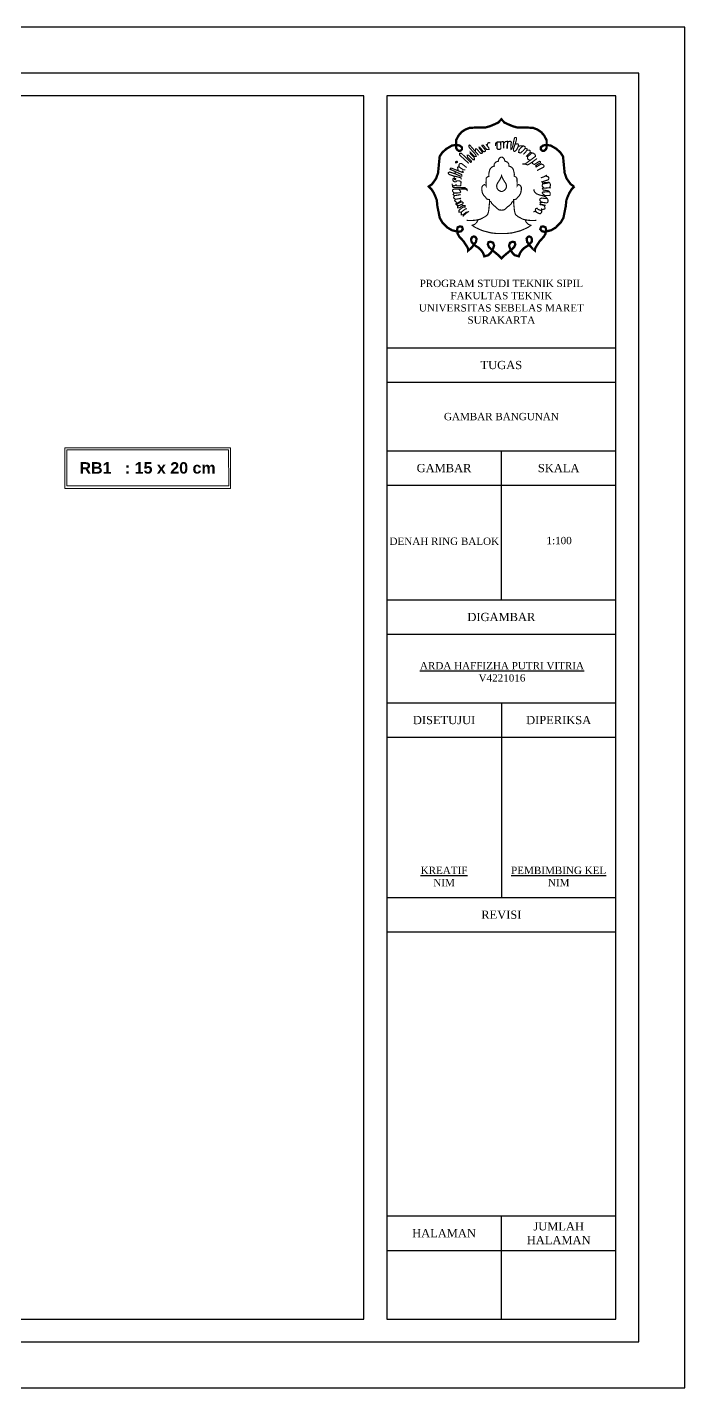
# Model space of a CAD drawing. Header units: millimetres. Extents: x -12161372 to 46643, y -9506984 to 15358.
# Drawn here: x 18631 to 20065, y 866 to 3836 of the extents above; entities that cross this region are included whole.
import ezdxf

# ---------------------------------------------------------------- set-up
doc = ezdxf.new("R2010")
doc.units = ezdxf.units.MM
doc.layers.add('sloof', color=7, linetype='Continuous')
doc.layers.add('teks', color=255, linetype='Continuous', lineweight=5)
doc.styles.get("Standard").update_dxf_attribs({"font": 'arial.ttf'})

msp = doc.modelspace()

# ---------------------------------------------------------------- linework, layer by layer
for p, q in [((19414.829, 3135.864), (19914.829, 3135.864)), ((19414.829, 3060.864), (19914.829, 3060.864)), ((19414.829, 2910.864), (19914.829, 2910.864)), ((19664.829, 2585.864), (19664.829, 2910.864)), ((19414.829, 2835.864), (19914.829, 2835.864)), ((19414.829, 2585.864), (19914.829, 2585.864)), ((19414.829, 2510.864), (19914.829, 2510.864)), ((19414.829, 2360.864), (19914.829, 2360.864)), ((19664.829, 2360.864), (19664.829, 1935.864)), ((19414.829, 2285.864), (19914.829, 2285.864)), ((19414.829, 1935.864), (19914.829, 1935.864)), ((19414.829, 1860.864), (19914.829, 1860.864)), ((19414.829, 1240.864), (19914.829, 1240.864)), ((19664.829, 1015.864), (19664.829, 1240.864)), ((19414.829, 1165.864), (19914.829, 1165.864))]:
    msp.add_line(p, q)
for points in [[(15864.829, 865.864), (20064.829, 865.864), (20064.829, 3835.864), (15864.829, 3835.864)], [(16064.829, 965.864), (19964.829, 965.864), (19964.829, 3735.864), (16064.829, 3735.864)], [(16114.829, 1015.864), (19364.829, 1015.864), (19364.829, 3685.864), (16114.829, 3685.864)], [(19414.829, 1015.864), (19914.829, 1015.864), (19914.829, 3685.864), (19414.829, 3685.864)]]:
    msp.add_lwpolyline(points, close=True)
at = {"color": 0, "lineweight": -3}
for points, const_width in [([(19824.224, 3488.309), (19817.927, 3481.848), (19813.281, 3474.37), (19809.152, 3465.087), (19806.586, 3458.168), (19805.238, 3444.449), (19802.529, 3431.615), (19800.218, 3419.756), (19794.442, 3409.659), (19783.353, 3398.436), (19773.496, 3392.692), (19765.269, 3390.623), (19757.984, 3389.41), (19753.267, 3390.642), (19749.72, 3394.942), (19751.696, 3400.147), (19756.162, 3401.136), (19761.019, 3399.115), (19762.436, 3393.858), (19761.21, 3385.301), (19757.567, 3378.629), (19752.508, 3373.17), (19748.056, 3368.318), (19744.819, 3363.264), (19741.985, 3358.816), (19739.355, 3354.772), (19737.938, 3349.92), (19737.938, 3348.505), (19732.475, 3352.953), (19728.023, 3357.805), (19725.594, 3361.444), (19721.142, 3367.105), (19719.928, 3374.181), (19722.559, 3378.022), (19725.797, 3379.236), (19729.641, 3377.416), (19731.665, 3373.372), (19731.058, 3367.509), (19728.63, 3364.881), (19725.594, 3361.646), (19722.154, 3358.613), (19715.072, 3354.166), (19710.215, 3349.516), (19705.965, 3343.652), (19704.281, 3339.597), (19702.986, 3335.715), (19693.92, 3338.303), (19689.388, 3342.832), (19686.797, 3346.714), (19684.531, 3350.919), (19681.577, 3358.985), (19683.693, 3365.327), (19689.039, 3367.553), (19693.606, 3366.663), (19695.276, 3361.655), (19692.826, 3355.98), (19687.257, 3350.75), (19681.688, 3345.965), (19676.565, 3341.737), (19671.664, 3337.62), (19665.316, 3331.388), (19658.967, 3337.62), (19654.067, 3341.737), (19648.944, 3345.965), (19643.375, 3350.75), (19637.806, 3355.98), (19635.356, 3361.655), (19637.026, 3366.663), (19641.593, 3367.553), (19646.939, 3365.327), (19649.055, 3358.985), (19646.101, 3350.919), (19643.835, 3346.714), (19641.244, 3342.832), (19636.711, 3338.303), (19627.646, 3335.715), (19626.351, 3339.597), (19624.667, 3343.652), (19620.417, 3349.516), (19615.56, 3354.166), (19608.478, 3358.613), (19605.038, 3361.646), (19602.002, 3364.881), (19599.574, 3367.509), (19598.967, 3373.372), (19600.99, 3377.416), (19604.835, 3379.236), (19608.073, 3378.022), (19610.704, 3374.181), (19609.49, 3367.105), (19605.038, 3361.444), (19602.609, 3357.805), (19598.157, 3352.953), (19592.694, 3348.505), (19592.694, 3349.92), (19591.277, 3354.772), (19588.646, 3358.816), (19585.813, 3363.264), (19582.576, 3368.318), (19578.124, 3373.17), (19573.065, 3378.629), (19569.422, 3385.301), (19568.196, 3393.858), (19569.613, 3399.115), (19574.47, 3401.136), (19578.935, 3400.147), (19580.912, 3394.942), (19577.364, 3390.642), (19572.648, 3389.41), (19565.363, 3390.623), (19557.136, 3392.692), (19547.279, 3398.436), (19536.189, 3409.659), (19530.414, 3419.756), (19528.103, 3431.615), (19525.394, 3444.449), (19524.046, 3458.168), (19521.48, 3465.087), (19517.351, 3474.37), (19512.705, 3481.848), (19506.408, 3488.309), (19513.585, 3493.089), (19522.556, 3505.636), (19526.793, 3517.67), (19530.329, 3553.885), (19535.928, 3562.128), (19544.474, 3570.078), (19556.851, 3577.438), (19566.399, 3578.969), (19573.466, 3577.764), (19578.984, 3573.702), (19578.984, 3569.204), (19575.935, 3566.303), (19572.021, 3565.858), (19568.229, 3568.575), (19566.01, 3572.721), (19566.01, 3576.461), (19566.01, 3589.135), (19571.598, 3599.531), (19577.68, 3606.679), (19585.694, 3612.255), (19595.425, 3616.116), (19607.457, 3616.754), (19619.729, 3616.754), (19629.254, 3616.754), (19639.329, 3619.499), (19649.77, 3623.891), (19657.868, 3627.602), (19664.829, 3634.922), (19671.789, 3627.602), (19679.888, 3623.891), (19690.329, 3619.499), (19700.403, 3616.754), (19709.928, 3616.754), (19722.201, 3616.754), (19734.233, 3616.116), (19743.964, 3612.255), (19751.978, 3606.679), (19758.059, 3599.531), (19763.647, 3589.135), (19763.647, 3576.461), (19763.647, 3572.721), (19761.429, 3568.575), (19757.637, 3565.858), (19753.723, 3566.303), (19750.674, 3569.204), (19750.674, 3573.702), (19756.192, 3577.764), (19763.258, 3578.969), (19772.806, 3577.438), (19785.183, 3570.078), (19793.729, 3562.128), (19799.328, 3553.885), (19802.865, 3517.67), (19807.102, 3505.636), (19816.072, 3493.089), (19823.249, 3488.309)], 5), ([(19669.724, 3578.469), (19670.268, 3582.866), (19671.051, 3583.833), (19672.942, 3585.768), (19674.049, 3586.505), (19678.429, 3586.644), (19678.27, 3572.139), (19677.326, 3571.549), (19676.736, 3573.318), (19677.09, 3577.446), (19679.112, 3583.702), (19680.043, 3586.027), (19683.655, 3586.891), (19685.922, 3586.325), (19686.677, 3584.816), (19685.922, 3580.664), (19685.355, 3570.852), (19685.922, 3569.154), (19687.81, 3570.475), (19689.51, 3575.947), (19690.455, 3579.721), (19691.777, 3587.08), (19693.099, 3592.552), (19694.421, 3595.005), (19697.254, 3595.005), (19698.009, 3593.307), (19697.631, 3589.722), (19691.588, 3570.852), (19691.021, 3568.022), (19691.777, 3565.758), (19693.476, 3564.626), (19695.365, 3565.38), (19698.387, 3568.965), (19700.842, 3573.494), (19702.164, 3578.023), (19701.598, 3580.853), (19699.331, 3581.231), (19696.498, 3580.853), (19694.421, 3580.664)], 2.5), ([(19593.717, 3538.702), (19573.969, 3556.689), (19573.55, 3559.757), (19573.899, 3560.594), (19577.737, 3560.663), (19597.974, 3540.933), (19599.3, 3541.281), (19599.649, 3543.791), (19590.856, 3552.367), (19590.717, 3556.48), (19593.508, 3556.48), (19602.58, 3546.859), (19605.999, 3546.65), (19605.72, 3551.181), (19597.207, 3559.478), (19596.858, 3563.243), (19606.418, 3553.761), (19610.047, 3553.622), (19609.11, 3557.46), (19596.069, 3571.918), (19594.051, 3574.625), (19594.242, 3578.051), (19595.87, 3578.732), (19615.184, 3556.389)], 2.5), ([(19608.352, 3562.64), (19608.582, 3570.3), (19610.959, 3570.377), (19619.632, 3560.384), (19623.074, 3560.697), (19623.387, 3563.041), (19616.346, 3571.795), (19616.259, 3573.525), (19618.133, 3573.525), (19625.568, 3564.345), (19628.046, 3564.224), (19629.92, 3565.13), (19630.162, 3567.606), (19622.727, 3576.545), (19622.789, 3578.418), (19625.152, 3578.495), (19632.32, 3569.277), (19634.913, 3568.896), (19637.963, 3568.82), (19637.533, 3572.555), (19631.067, 3580.478)], 2.5), ([(19633.656, 3576.521), (19634.714, 3580.846), (19635.579, 3583.056), (19637.311, 3583.921), (19638.561, 3584.017), (19639.331, 3583.728), (19639.908, 3583.056), (19640.292, 3582.479)], 2.5), ([(19651.913, 3576.401), (19652.483, 3582.852), (19655.141, 3585.129), (19663.307, 3585.319), (19663.687, 3570.899), (19661.978, 3569.191), (19657.23, 3569.191), (19655.331, 3571.658), (19655.331, 3585.133)], 2.5), ([(19663.307, 3585.319), (19668.055, 3586.267), (19668.055, 3586.267), (19669.678, 3585.387), (19669.771, 3571.551)], 2.5), ([(19701.103, 3575.572), (19705.828, 3576.921), (19709.541, 3576.921), (19713.929, 3576.584), (19716.629, 3574.898), (19716.967, 3571.189), (19713.254, 3567.142), (19707.178, 3561.409), (19702.453, 3562.421), (19703.465, 3568.153), (19706.503, 3571.526), (19709.541, 3574.898), (19711.904, 3575.572)], 2.5), ([(19716.967, 3571.189), (19721.171, 3570.326), (19721.337, 3567.668), (19713.021, 3558.196)], 2.5), ([(19721.337, 3567.668), (19725.661, 3567.502), (19727.823, 3566.338), (19727.823, 3562.683), (19719.009, 3553.543)], 2.5), ([(19573.054, 3530.458), (19572.422, 3533.406), (19572.461, 3535.114), (19572.848, 3536.589), (19573.973, 3537.792), (19575.718, 3538.413), (19577.773, 3538.296), (19579.192, 3537.392), (19580.371, 3536.744), (19581.728, 3535.58), (19583.363, 3534.006), (19584.622, 3533.139), (19585.724, 3532.273), (19587.219, 3531.013), (19588.242, 3530.146), (19588.871, 3529.516)], 2.5), ([(19727.823, 3562.683), (19731.649, 3561.52), (19735.141, 3560.689), (19737.636, 3558.695), (19738.967, 3556.368), (19739.299, 3553.876), (19727.491, 3545.235), (19716.68, 3537.259), (19710.859, 3537.425)], 2.5), ([(19716.68, 3537.259), (19722.501, 3535.265), (19732.148, 3541.247), (19742.626, 3549.223)], 2.5), ([(19731.649, 3561.52), (19722.169, 3553.211), (19721.67, 3548.558), (19723.832, 3547.229), (19727.491, 3545.235)], 2.5), ([(19732.148, 3541.247), (19732.979, 3538.256), (19734.809, 3537.093), (19737.304, 3536.428), (19747.702, 3543.146), (19750.276, 3542.078), (19750.276, 3542.078), (19750.121, 3539.936), (19738.811, 3533.386)], 2.5), ([(19738.811, 3533.386), (19742.622, 3531.781), (19753.072, 3538.045)], 2.5), ([(19747.847, 3534.913), (19751.424, 3537.056), (19754.419, 3536.293), (19756.207, 3535.655), (19757.335, 3534.484), (19758.011, 3532.816), (19757.019, 3530.248), (19744.075, 3523.855), (19743.343, 3522.483)], 2.5), ([(19567.242, 3509.653), (19561.883, 3510.819), (19558.388, 3511.985), (19553.201, 3513.47), (19549.39, 3515.759), (19549.149, 3518.375), (19552.121, 3519.769), (19563.752, 3515.955), (19567.652, 3514.282), (19572.646, 3512.115), (19576.839, 3510.346)], 2.5), ([(19576.885, 3510.392), (19578.679, 3510.945), (19578.543, 3514.042), (19553.01, 3525.867), (19553.963, 3527.774), (19556.249, 3528.155), (19578.162, 3519.573), (19581.401, 3519.001), (19581.02, 3521.099), (19579.305, 3522.624)], 2.5), ([(19557.561, 3494.382), (19557.712, 3491.358), (19559.223, 3490.299), (19560.582, 3489.846), (19562.395, 3489.695), (19563.905, 3490.299), (19564.66, 3491.358), (19565.265, 3491.509), (19566.775, 3491.509), (19567.228, 3490.602), (19567.984, 3489.543), (19575.989, 3489.695), (19576.594, 3493.323), (19576.745, 3496.045), (19577.047, 3497.859), (19576.141, 3499.22), (19574.177, 3500.127), (19571.911, 3500.58), (19569.192, 3500.58), (19567.379, 3500.127), (19565.869, 3498.464), (19563.754, 3498.313), (19561.337, 3499.069), (19559.978, 3500.429), (19559.223, 3501.941), (19559.223, 3503.302), (19559.374, 3504.965), (19560.733, 3505.57), (19563.452, 3505.57), (19565.265, 3505.419), (19565.697, 3504.044)], 2.5), ([(19562.138, 3504.473), (19562.138, 3507.415), (19561.403, 3509.916), (19560.816, 3511.387)], 2.5), ([(19562.138, 3504.473), (19562.51, 3503.798), (19563.697, 3503.123), (19564.922, 3503.123), (19565.697, 3504.044)], 2.5), ([(19563.598, 3514.526), (19563.887, 3516.403), (19563.923, 3518.353), (19563.887, 3521.025)], 2.5), ([(19567.242, 3509.653), (19572.425, 3508.445), (19573.748, 3507.856), (19576.687, 3506.974), (19577.275, 3504.915), (19576.834, 3503.885)], 2.5), ([(19570.348, 3522.655), (19570.255, 3524.924), (19569.792, 3527.101), (19569.515, 3529.694), (19570.348, 3530.991), (19571.597, 3531.361), (19574.511, 3529.555), (19577.611, 3527.425), (19579.832, 3525.989), (19581.877, 3524.646), (19584.097, 3524.461), (19586.225, 3524.507)], 2.5), ([(19742.622, 3531.781), (19739.72, 3530.156)], 2.5), ([(19764.486, 3513.077), (19757.997, 3509.504), (19750.858, 3506.906)], 2.5), ([(19761.242, 3511.291), (19764.599, 3509.991), (19767.797, 3509.031), (19768.436, 3504.87), (19766.837, 3502.63), (19762.041, 3501.029), (19753.343, 3498.305), (19755.575, 3496.14), (19768.761, 3497.314), (19770.835, 3494.948), (19772.114, 3491.747), (19771.154, 3488.066), (19769.556, 3485.506)], 2.5), ([(19558.467, 3490.829), (19558.85, 3486.691), (19562.826, 3485.606), (19585.236, 3485.726), (19590.296, 3482.108), (19590.417, 3480.058), (19586.2, 3482.711), (19567.887, 3482.35), (19561.742, 3482.35), (19559.694, 3481.626), (19558.368, 3480.058), (19558.489, 3477.647), (19561.621, 3473.908), (19574.513, 3474.27), (19576.079, 3476.079), (19575.356, 3478.491), (19572.075, 3482.432)], 2.5), ([(19562.216, 3468.058), (19559.669, 3470.586), (19561.621, 3473.908)], 2.5), ([(19771.679, 3468.764), (19755.768, 3467.918), (19750.418, 3469.046), (19745.49, 3470.596), (19740.984, 3472.569), (19738.027, 3475.528), (19735.915, 3478.911), (19735.915, 3482.152)], 2.5), ([(19767.797, 3496.068), (19754.845, 3493.668), (19753.726, 3489.267), (19755.005, 3487.586), (19758.151, 3484.437)], 2.5), ([(19772.753, 3485.666), (19753.726, 3484.065)], 2.5), ([(19753.726, 3484.065), (19756.612, 3480.328), (19767.756, 3478.612), (19771.471, 3474.322), (19771.471, 3474.322), (19771.041, 3468.73)], 2.5), ([(19769.613, 3476.467), (19755.627, 3476.233), (19754.079, 3474.26), (19756.332, 3470.878), (19760.738, 3468.182)], 2.5), ([(19564.648, 3460.217), (19560.596, 3463.462), (19562.216, 3468.058), (19576.263, 3470.491)], 2.5), ([(19567.079, 3453.999), (19562.757, 3456.973), (19564.648, 3460.217), (19577.073, 3462.38)], 2.5), ([(19567.079, 3453.999), (19565.597, 3449.737), (19566.795, 3448.275), (19569.722, 3446.426), (19572.239, 3446.413), (19574.938, 3447.452), (19576.599, 3448.491), (19578.052, 3448.906), (19580.024, 3449.426), (19581.269, 3451.4), (19581.269, 3453.27), (19579.401, 3454.724), (19577.322, 3454.388), (19574.641, 3453.223), (19572.162, 3451.907), (19570.544, 3450.844), (19568.672, 3449.73), (19566.795, 3448.275)], 2.5), ([(19565.597, 3449.737), (19566.401, 3450.361), (19567.206, 3450.984), (19568.14, 3451.555), (19569.074, 3452.127), (19570.164, 3452.802), (19571.253, 3453.477), (19572.551, 3454.101), (19573.848, 3454.724), (19575.198, 3455.243), (19576.547, 3455.763), (19576.517, 3456.764), (19576.453, 3457.862), (19574.84, 3458.185)], 2.5), ([(19577.429, 3432.253), (19572.59, 3432.253), (19572.59, 3436.379), (19581.014, 3443.197), (19585.495, 3443.197), (19585.495, 3446.426), (19579.939, 3446.426), (19573.486, 3441.403), (19569.722, 3441.403), (19569.722, 3446.426)], 2.5), ([(19589.464, 3414.193), (19601.05, 3413.917), (19609.602, 3414.744), (19618.706, 3416.674), (19629.189, 3422.186), (19634.706, 3426.596), (19636.362, 3431.281), (19637.465, 3436.794), (19638.017, 3443.133), (19638.844, 3451.126), (19638.844, 3456.638), (19638.844, 3459.67)], 2.5), ([(19741.168, 3414.193), (19729.582, 3413.917), (19721.03, 3414.744), (19711.926, 3416.674), (19701.443, 3422.186), (19695.926, 3426.596), (19694.27, 3431.281), (19693.167, 3436.794), (19692.615, 3443.133), (19691.788, 3451.126), (19691.788, 3456.638), (19691.788, 3459.67)], 2.5), ([(19761.4, 3446.778), (19747.924, 3448.795)], 2.5), ([(19764.921, 3461.647), (19759.852, 3461.999), (19752.671, 3462.985), (19749.432, 3461.435), (19748.446, 3458.757), (19750.981, 3455.093), (19752.53, 3453.825)], 2.5), ([(19764.639, 3452.134), (19752.53, 3453.825), (19749.291, 3452.838), (19749.714, 3451.147), (19751.122, 3449.456), (19761.4, 3446.778)], 2.5), ([(19756.261, 3448.117), (19758.585, 3445.545), (19759.676, 3443.205), (19760.065, 3440.709), (19759.52, 3439.149), (19757.494, 3438.603), (19755.234, 3438.213), (19752.565, 3437.831)], 2.5), ([(19755.768, 3467.918), (19760.696, 3465.522), (19763.794, 3462.985), (19766.047, 3460.308), (19766.751, 3457.912), (19766.469, 3455.375), (19766.047, 3453.684), (19764.639, 3452.134)], 2.5), ([(19591.052, 3432.253), (19588.184, 3432.253), (19581.552, 3426.333), (19577.608, 3426.691), (19577.429, 3432.253), (19586.392, 3439.071), (19589.976, 3439.788)], 2.5), ([(19581.373, 3422.386), (19582.09, 3424.538), (19591.052, 3432.253), (19594.458, 3433.688)], 2.5), ([(19614.049, 3415.598), (19612.102, 3411.059), (19610.156, 3408.682), (19607.127, 3405.657), (19603.45, 3404.144), (19601.287, 3403.496), (19606.911, 3399.39), (19613.184, 3396.364), (19619.024, 3393.771), (19624.648, 3391.394), (19631.569, 3389.665), (19636.827, 3388.277), (19642.49, 3386.863), (19648.53, 3386.203), (19655.042, 3385.448), (19661.082, 3385.354), (19665.316, 3385.609), (19669.55, 3385.354), (19675.59, 3385.448), (19682.102, 3386.203), (19688.142, 3386.863), (19693.805, 3388.277), (19699.062, 3389.665), (19705.984, 3391.394), (19711.608, 3393.771), (19717.448, 3396.364), (19723.721, 3399.39), (19729.345, 3403.496), (19727.182, 3404.144), (19723.505, 3405.657), (19720.476, 3408.682), (19718.53, 3411.059), (19716.583, 3415.598)], 2.5), ([(19753.052, 3433.689), (19751.548, 3435.917), (19745.355, 3437.885), (19742.799, 3440.738), (19739.85, 3439.852), (19738.867, 3436.31), (19741.816, 3431.883), (19748.299, 3428.542), (19741.816, 3431.883), (19739.072, 3433.38), (19736.601, 3433.43), (19734.431, 3432.887)], 2.5), ([(19752.273, 3440.319), (19753.052, 3433.689), (19752.663, 3431.895), (19750.715, 3430.023), (19749.546, 3428.854), (19748.299, 3428.542)], 2.5)]:
    msp.add_lwpolyline(points, dxfattribs=dict(at, const_width=const_width))
at = {"color": 0, "lineweight": -3, "const_width": 2.5}
for points in [[(19565.124, 3539.839), (19564.965, 3541.429), (19565.918, 3542.859), (19568.141, 3543.177), (19569.031, 3542.384), (19569.106, 3541.56), (19568.776, 3540.952), (19567.606, 3540.211), (19566.781, 3539.911), (19565.6, 3539.68), (19565.124, 3539.839)], [(19665.316, 3436.61), (19664.83, 3436.591), (19662.702, 3436.803), (19660.575, 3437.016), (19659.298, 3437.441), (19658.022, 3438.504), (19656.532, 3439.354), (19655.043, 3441.055), (19652.277, 3443.849), (19648.448, 3446.4), (19646.745, 3448.313), (19643.98, 3450.864), (19642.916, 3453.84), (19639.049, 3456.742), (19638.944, 3459.675), (19637.655, 3459.948), (19636.156, 3459.948), (19634.762, 3460.206), (19632.592, 3461.238), (19630.363, 3464.681), (19628.235, 3466.594), (19626.107, 3468.72), (19625.256, 3471.058), (19623.98, 3472.546), (19623.129, 3475.522), (19622.916, 3477.435), (19622.278, 3480.411), (19622.067, 3483.641), (19622.067, 3485.767), (19622.918, 3487.68), (19623.769, 3489.168), (19624.833, 3490.443), (19626.11, 3491.506), (19628.025, 3492.356), (19630.365, 3491.718), (19631.429, 3489.593), (19631.429, 3490.656), (19631.216, 3491.718), (19631.429, 3493.632), (19631.216, 3495.332), (19631.429, 3497.245), (19631.642, 3501.071), (19631.642, 3504.473), (19631.854, 3506.173), (19632.705, 3507.236), (19633.556, 3508.511), (19635.684, 3509.574), (19637.812, 3510.637), (19637.599, 3512.763), (19637.599, 3515.526), (19637.812, 3518.077), (19638.45, 3519.352), (19638.45, 3520.628), (19639.088, 3522.328), (19639.301, 3524.454), (19640.365, 3526.367), (19641.429, 3528.068), (19643.769, 3530.193), (19646.322, 3531.894), (19649.514, 3532.744), (19649.301, 3534.445), (19649.301, 3536.783), (19650.79, 3539.121), (19652.492, 3541.247), (19654.833, 3542.31), (19658.237, 3543.373), (19658.45, 3545.286), (19659.726, 3548.687), (19662.492, 3551.663), (19665.316, 3552.227), (19668.14, 3551.663), (19670.906, 3548.687), (19672.182, 3545.286), (19672.395, 3543.373), (19675.799, 3542.31), (19678.14, 3541.247), (19679.842, 3539.121), (19681.331, 3536.783), (19681.331, 3534.445), (19681.118, 3532.744), (19684.31, 3531.894), (19686.863, 3530.193), (19689.203, 3528.068), (19690.267, 3526.367), (19691.331, 3524.454), (19691.544, 3522.328), (19692.182, 3520.628), (19692.182, 3519.352), (19692.82, 3518.077), (19693.033, 3515.526), (19693.033, 3512.763), (19692.82, 3510.637), (19694.948, 3509.574), (19697.076, 3508.511), (19697.927, 3507.236), (19698.778, 3506.173), (19698.99, 3504.473), (19698.99, 3501.071), (19699.203, 3497.245), (19699.416, 3495.332), (19699.203, 3493.632), (19699.416, 3491.718), (19699.203, 3490.656), (19699.203, 3489.593), (19700.267, 3491.718), (19702.607, 3492.356), (19704.522, 3491.506), (19705.799, 3490.443), (19706.863, 3489.168), (19707.714, 3487.68), (19708.565, 3485.767), (19708.565, 3483.641), (19708.354, 3480.411), (19707.716, 3477.435), (19707.503, 3475.522), (19706.652, 3472.546), (19705.375, 3471.058), (19704.524, 3468.72), (19702.397, 3466.594), (19700.269, 3464.681), (19698.04, 3461.238), (19695.87, 3460.206), (19694.475, 3459.948), (19692.977, 3459.948), (19691.687, 3459.675), (19691.583, 3456.742), (19687.716, 3453.84), (19686.652, 3450.864), (19683.886, 3448.313), (19682.184, 3446.4), (19678.355, 3443.849), (19675.589, 3441.055), (19674.1, 3439.354), (19672.61, 3438.504), (19671.334, 3437.441), (19670.057, 3437.016), (19667.93, 3436.803), (19665.802, 3436.591)], [(19665.316, 3477.159), (19664.307, 3477.21), (19663.163, 3477.654), (19664.307, 3477.21), (19663.163, 3477.654), (19661.66, 3478.365), (19661.66, 3478.365), (19660.567, 3478.947), (19659.339, 3479.642), (19658.302, 3480.592), (19657.383, 3481.596), (19656.406, 3482.975), (19655.574, 3484.489), (19654.988, 3486.297), (19654.743, 3488.299), (19654.743, 3490.058), (19654.988, 3491.67), (19655.379, 3493.038), (19656.063, 3494.552), (19656.846, 3496.018), (19657.536, 3497.014), (19658.465, 3498.235), (19659.541, 3500.092), (19660.568, 3501.655), (19661.448, 3503.023), (19662.328, 3504.488), (19663.159, 3506.295), (19663.99, 3508.054), (19664.773, 3509.617), (19665.316, 3511.561), (19665.859, 3509.617), (19666.642, 3508.054), (19667.473, 3506.295), (19668.304, 3504.488), (19669.184, 3503.023), (19670.064, 3501.655), (19671.091, 3500.092), (19672.167, 3498.235), (19673.096, 3497.014), (19673.786, 3496.018), (19674.569, 3494.552), (19675.253, 3493.038), (19675.644, 3491.67), (19675.889, 3490.058), (19675.889, 3488.299), (19675.644, 3486.297), (19675.058, 3484.489), (19674.226, 3482.975), (19673.248, 3481.596), (19672.33, 3480.592), (19671.293, 3479.642), (19670.065, 3478.947), (19668.972, 3478.365), (19668.972, 3478.365), (19667.469, 3477.654), (19666.325, 3477.21), (19667.469, 3477.654), (19666.325, 3477.21)]]:
    msp.add_lwpolyline(points, close=True, dxfattribs=at)
at = {"layer": 'teks', "ltscale": 10}
for points in [[(18712.888, 2917.427), (19074.01, 2917.427), (19074.01, 2828.774), (18712.888, 2828.774)], [(18716.888, 2913.427), (19070.01, 2913.427), (19070.217, 2834.383), (18717.095, 2834.383)]]:
    msp.add_lwpolyline(points, close=True, dxfattribs=at)

# ---------------------------------------------------------------- texts
at = {"attachment_point": 5}
for s, insert, char_height, width in [('{\\fTimes New Roman|b0|i0|c0|p18;PROGRAM STUDI TEKNIK SIPIL\\PFAKULTAS TEKNIK\\PUNIVERSITAS SEBELAS MARET\\PSURAKARTA}', (19664.829, 3236.514), 16, 500), ('{\\fTimes New Roman|b0|i0|c0|p18;TUGAS}', (19664.829, 3098.364), 18, 500), ('{\\fTimes New Roman|b0|i0|c0|p18;GAMBAR BANGUNAN}', (19664.829, 2985.864), 16, 500), ('{\\fTimes New Roman|b0|i0|c0|p18;GAMBAR}', (19539.829, 2873.364), 18, 250), ('{\\fTimes New Roman|b0|i0|c0|p18;SKALA}', (19789.829, 2873.364), 18, 250), ('{\\fTimes New Roman|b0|i0|c0|p18;DENAH RING BALOK}', (19540.429, 2713.715), 16, 250), ('{\\fTimes New Roman|b0|i0|c0|p18;1:100}', (19790.82, 2715.16), 16, 250), ('{\\fTimes New Roman|b0|i0|c0|p18;DIGAMBAR}', (19664.829, 2548.364), 18, 500), ('{\\fTimes New Roman|b0|i0|c0|p18;\\LARDA HAFFIZHA PUTRI VITRIA\\l\\PV4221016}', (19666.228, 2428.632), 16, 500), ('{\\fTimes New Roman|b0|i0|c0|p18;DISETUJUI}', (19539.829, 2323.364), 18, 250), ('{\\fTimes New Roman|b0|i0|c0|p18;DIPERIKSA}', (19789.829, 2323.364), 18, 250), ('{\\fTimes New Roman|b0|i0|c0|p18;\\LKREATIF\\l\\PNIM}', (19539.829, 1982.079), 16, 250), ('{\\fTimes New Roman|b0|i0|c0|p18;\\LPEMBIMBING KEL\\l\\PNIM}', (19789.829, 1982.079), 16, 250), ('{\\fTimes New Roman|b0|i0|c0|p18;REVISI}', (19664.829, 1898.364), 18, 500), ('{\\fTimes New Roman|b0|i0|c0|p18;JUMLAH\\PHALAMAN}', (19789.829, 1203.364), 18, 250), ('{\\fTimes New Roman|b0|i0|c0|p18;HALAMAN}', (19539.829, 1203.364), 18, 250)]:
    msp.add_mtext(s, dxfattribs=dict(at, insert=insert, char_height=char_height, width=width))
at = {"layer": 'sloof', "ltscale": 10, "insert": (18744.805, 2886.407), "char_height": 25, "attachment_point": 1}
msp.add_mtext_dynamic_manual_height_columns('{\\fArial|b1|i0|c0|p34;RB1   : 15 x 20 cm}', width=300.98988, gutter_width=100, heights=[0], dxfattribs=at)

doc.saveas('drawing.dxf')
